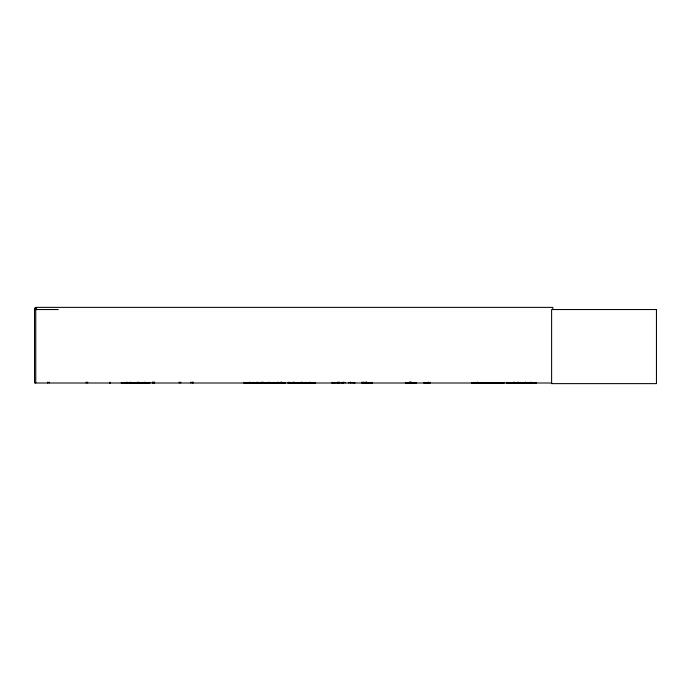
<?xml version="1.0" encoding="UTF-8"?>
<svg xmlns="http://www.w3.org/2000/svg" width="691" height="691" viewBox="0 0 691 691"><rect width="100%" height="100%" fill="white"/><g stroke="black" fill="none" stroke-linecap="round" stroke-linejoin="round"><path stroke-width="1.04" d="M501.856 383.004L501.847 382.512M511.055 382.987L531.129 382.676M471.746 382.736L504.085 382.719M121.357 382.909L149.904 382.961M508.619 382.909L508.662 382.391M518.267 382.926L518.319 382.235M332.293 382.926L332.198 382.391M332.526 382.909L332.57 382.391M109.61 382.909L109.619 382.443M243.863 383.004L273.636 382.926M331.887 383.004L345.137 382.443L345.206 383.004M257.311 382.926L257.233 382.235M423.868 383.004L429.888 382.926M290.462 382.883L294.712 382.417M506.261 382.978L536.32 382.926M514.078 383.004L513.992 382.235M131.636 382.926L131.67 382.443L131.696 383.004M285.478 382.926L274.007 382.926M252.068 382.926L252.12 382.443M133.57 382.926L133.639 382.443L133.7 383.004M139.902 382.926L139.962 382.443M257.657 382.926L257.717 382.443M263.737 382.926L263.807 382.443M424.274 382.926L424.334 382.443M281.85 382.926L281.919 382.443M36.709 308.151L34.55 308.151L34.55 383.004L551.746 383.004M34.55 309.542L58.251 309.542M136.058 382.52L149.895 382.52M255.394 382.52L269.231 382.52M504.059 382.52L471.754 382.512L471.746 382.978L471.832 382.512L471.754 383.004L504.076 382.961M136.032 382.702L149.921 382.702M255.368 382.702L269.257 382.702M511.003 382.823L531.129 382.823M315.623 382.978L288.182 382.926M348.48 382.443L355.019 382.978M372.285 382.978L362.024 382.926L362.067 382.08M305.206 382.9L300.974 382.9M292.414 382.926L292.336 382.443M354.63 382.926L354.569 382.443M273.299 382.926L273.23 382.443M267.21 382.926L267.149 382.443L267.08 383.004M142.916 382.909L142.899 382.443M305.767 382.909L305.716 382.391M283.595 382.926L283.552 382.443L283.517 383.004M523.718 382.926L523.683 382.443L523.648 383.004M513.836 382.909L513.793 382.391M125.598 382.909L125.555 382.391M518.095 382.909L518.069 382.443M552.826 309.542L552.826 307.374L35.768 307.374L35.768 383.004M535.957 382.391L535.957 383.004M531.051 382.235L531.051 383.004M530.757 382.235L530.757 383.004M528.814 382.391L528.814 383.004M527.44 382.391L527.44 383.004M525.704 382.391L525.704 383.004M525.497 382.235L525.497 383.004M525.203 382.235L525.203 383.004M520.297 382.391L520.297 383.004M518.526 382.391L518.518 383.004M517.982 382.235L517.956 383.004L517.896 382.391M514.596 382.391L514.596 383.004M514.337 382.235L514.337 383.004M506.883 382.391L506.848 383.004L506.788 382.391M481.549 382.391L481.549 383.004M477.775 382.235L477.775 383.004M477.576 382.235L477.576 383.004M475.926 382.391L475.926 383.004M430.018 382.391L430.018 383.004M428.377 382.235L428.377 383.004M428.178 382.235L428.178 383.004M424.404 382.391L424.404 383.004M416.569 382.391L416.561 383.004L405.453 382.978L405.453 382.391M411.171 382.08L411.214 383.004M410.808 382.235L410.825 383.004M410.739 382.08L410.739 383.004M409.893 382.08L409.893 383.004M409.305 382.08L409.305 383.004M371.983 382.391L371.983 383.004M371.533 382.391L371.533 383.004M366.705 382.235L366.705 383.004M366.351 382.08L366.377 383.004M366.282 382.235L366.282 383.004M365.954 382.235L365.954 383.004M364.917 382.08L364.917 383.004M363.345 382.08L363.345 383.004M362.326 382.391L362.326 383.004M361.946 382.391L361.946 383.004M354.5 382.391L354.5 383.004M350.536 382.235L350.536 383.004M350.32 382.235L350.32 383.004M348.419 382.391L348.419 383.004M343.306 382.235L343.306 383.004M343.09 382.235L343.09 383.004M342.235 382.391L342.235 383.004M341.786 382.391L341.786 383.004M339.117 382.391L339.117 383.004L339.091 382.08M338.184 382.235L338.184 383.004M337.45 382.235L337.45 383.004M315.303 382.391L315.303 383.004M310.052 382.235L310.052 383.004M309.723 382.235L309.723 383.004M305.059 382.365L305.059 382.978M301.881 382.209L301.881 382.978M301.734 382.209L301.734 382.978M300.827 382.365L300.827 382.978M294.781 382.365L294.781 382.978M293.882 382.209L293.882 382.978M293.735 382.209L293.735 382.978M292.267 382.391L292.267 383.004M290.557 382.365L290.557 382.978M289.088 382.235L289.088 383.004M288.942 382.235L288.942 383.004M288.035 382.391L288.035 383.004M285.556 382.391L285.556 383.004M281.988 382.391L281.988 383.004M281.557 382.235L281.557 383.004M281.22 382.235L281.22 383.004M281.09 382.235L281.09 383.004M280.943 382.235L280.943 383.004M278.266 382.235L278.266 383.004M277.929 382.235L277.929 383.004M277.765 382.391L277.765 383.004M275.968 382.391L275.968 383.004M273.93 382.391L273.93 383.004M273.17 382.391L273.17 383.004M269.196 382.235L269.196 383.004M268.98 382.235L268.98 383.004M267.875 382.391L267.875 383.004M263.867 382.391L263.867 383.004M263.107 382.235L263.107 383.004M262.822 382.235L262.822 383.004M261.967 382.235L261.967 383.004M261.751 382.235L261.751 383.004M260.326 382.391L260.326 383.004M259.721 382.391L259.721 383.004M257.786 382.391L257.786 383.004M256.948 382.235L256.948 383.004M252.172 382.391L252.172 383.004M249.762 382.235L249.762 383.004M249.425 382.235L249.425 383.004M244.173 382.391L244.173 383.004M193.083 382.08L193.083 383.004M192.452 382.08L192.452 383.004M190.923 382.08L190.923 383.004M180.705 382.08L180.705 383.004M179.185 382.08L179.185 383.004M154.516 382.08L154.516 383.004M153.886 382.08L153.886 383.004M152.987 382.08L152.987 383.004M152.357 382.08L152.357 383.004M149.161 382.391L149.161 383.004M145.093 382.235L145.093 383.004M144.877 382.235L144.877 383.004M142.838 382.391L142.838 383.004M140.023 382.391L140.023 383.004M139.444 382.443L139.522 383.004L139.409 382.391M138.805 382.235L138.805 383.004M137.984 382.235L137.984 383.004M137.768 382.235L137.768 383.004M135.859 382.391L135.859 383.004M130.426 382.235L130.426 383.004M130.063 382.235L130.063 383.004M127.187 382.235L127.187 383.004M126.833 382.235L126.833 383.004M121.391 382.391L121.391 383.004M110.292 382.235L110.292 383.004M109.662 382.391L109.696 383.004M87.679 382.08L87.679 383.004M86.15 382.08L86.15 383.004M49.113 382.08L49.113 383.004M47.584 382.08L47.584 383.004M253.727 382.849L253.761 382.391L253.727 382.849M656.45 309.542L551.608 309.542L551.608 383.626L656.45 383.626L656.45 309.542M337.847 383.004L337.847 382.235L337.778 383.004"/></g></svg>
